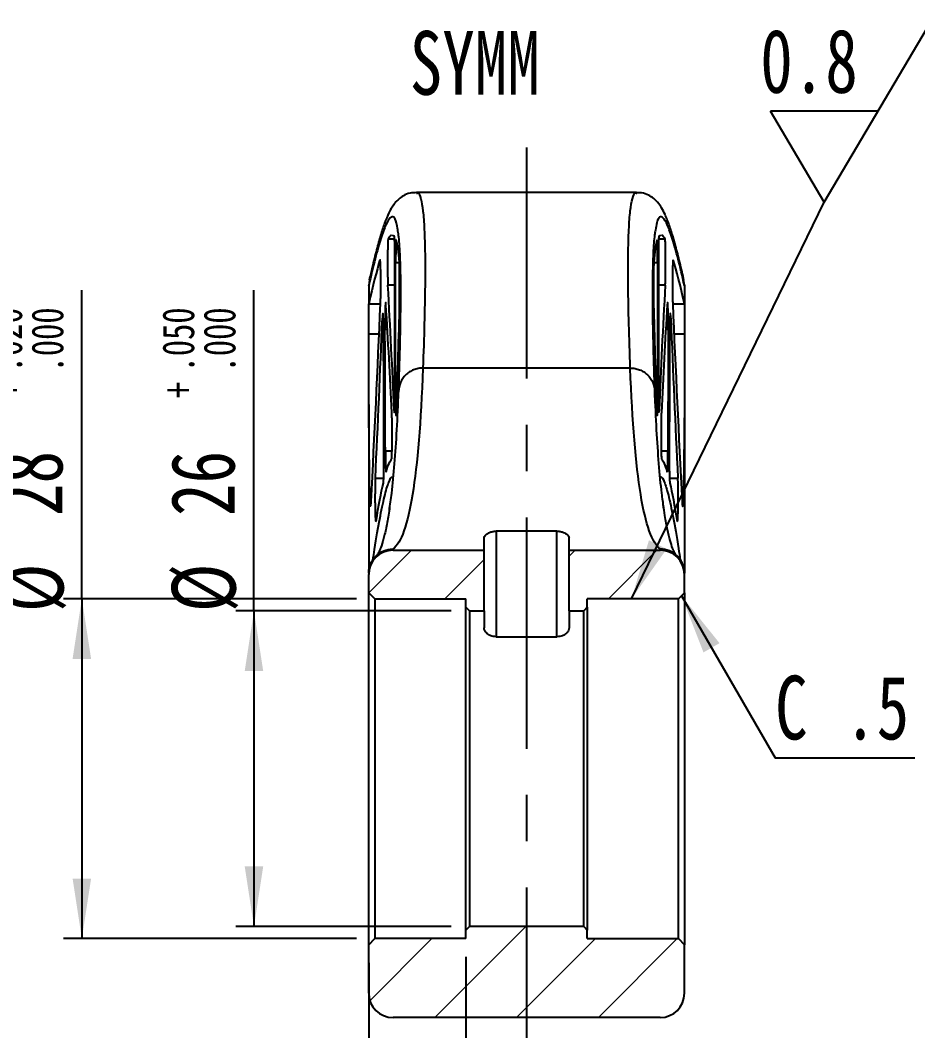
# Model space of a CAD drawing. Header units: millimetres. Extents: x 0 to 420, y -75 to 415.
# Drawn here: x 301.9 to 351.2, y 121.9 to 177.4 of the extents above; entities that cross this region are included whole.
import ezdxf

# ---------------------------------------------------------------- set-up
doc = ezdxf.new("R2010")
doc.units = ezdxf.units.MM
doc.linetypes.add('CENTERX2', pattern=[20.32, 12.7, -2.54, 2.54, -2.54])
for name, color, linetype in [('가는실선', 7, 'Continuous'), ('절단면', 230, 'Continuous'), ('중심선', 1, 'CENTERX2'), ('치수선', 104, 'Continuous')]:
    doc.layers.add(name, color=color, linetype=linetype)
doc.styles.add('SLDTEXTSTYLE0', font='TXT', dxfattribs={"width": 0.75})
doc.dimstyles.new('SLDDIMSTYLE3', dxfattribs={"dimtxt": 3.5, "dimasz": 3.302, "dimexe": 0, "dimexo": 0.0625, "dimgap": 0.875, "dimtad": 1, "dimdec": 3, "dimlfac": 1.5, "dimrnd": 1e-09, "dimzin": 12, "dimdsep": 46, "dimtxsty": 'SLDTEXTSTYLE0', "dimsah": 1, "dimcen": 0.09, "dimadec": 0, "dimazin": 3, "dimtfac": 1, "dimtdec": 3, "dimtmove": 0, "dimatfit": 0, "dimfxl": 1, "dimfrac": 2, "dimtolj": 1, "dimtzin": 12, "dimarcsym": 0})
doc.dimstyles.new('SLDDIMSTYLE6', dxfattribs={"dimtxt": 0.18, "dimasz": 3.302, "dimexe": 0, "dimexo": 0.0625, "dimgap": 0, "dimtad": 0, "dimtih": 1, "dimtoh": 1, "dimdec": 0, "dimrnd": 1e-09, "dimzin": 0, "dimdsep": 46, "dimtxsty": 'Standard', "dimsah": 1, "dimcen": 0.09, "dimadec": 0, "dimazin": 0, "dimtfac": 3.302, "dimtdec": 0, "dimtofl": 0, "dimtmove": 0, "dimatfit": 3, "dimfxl": 1, "dimfrac": 2, "dimtolj": 1, "dimtzin": 0, "dimarcsym": 0})
doc.dimstyles.new('SLDDIMSTYLE7', dxfattribs={"dimtxt": 3.5, "dimasz": 3.302, "dimexe": 0, "dimexo": 0.0625, "dimgap": 0.875, "dimtad": 1, "dimdec": 3, "dimlfac": 1.5, "dimrnd": 1e-09, "dimzin": 12, "dimdsep": 46, "dimtxsty": 'SLDTEXTSTYLE0', "dimsah": 1, "dimcen": 0.09, "dimadec": 0, "dimazin": 3, "dimtol": 1, "dimtp": 0.02, "dimtfac": 1, "dimtdec": 3, "dimtofl": 0, "dimtmove": 0, "dimatfit": 3, "dimfxl": 1, "dimfrac": 2, "dimtolj": 1, "dimtzin": 4, "dimarcsym": 0})
doc.dimstyles.new('SLDDIMSTYLE8', dxfattribs={"dimtxt": 3.5, "dimasz": 3.302, "dimexe": 0, "dimexo": 0.0625, "dimgap": 0.875, "dimtad": 1, "dimdec": 3, "dimlfac": 1.5, "dimrnd": 1e-09, "dimzin": 12, "dimdsep": 46, "dimtxsty": 'SLDTEXTSTYLE0', "dimsah": 1, "dimcen": 0.09, "dimadec": 0, "dimazin": 3, "dimtol": 1, "dimtp": 0.05, "dimtfac": 1, "dimtdec": 3, "dimtofl": 0, "dimtmove": 0, "dimatfit": 3, "dimfxl": 1, "dimfrac": 2, "dimtolj": 1, "dimtzin": 4, "dimarcsym": 0})

# ---------------------------------------------------------------- blocks, each defined once
blk = doc.blocks.new('_D_23')
at = {"layer": '치수선', "transparency": 16777216}
for p, q in [((321.059, 125.628), (321.059, 113.502)), ((326.392, 125.961), (326.392, 113.502)), ((321.059, 114.502), (314.709, 114.502)), ((321.059, 114.502), (326.392, 114.502)), ((326.392, 114.502), (332.742, 114.502))]:
    blk.add_line(p, q, dxfattribs=at)
for points in [[(321.059, 114.502), (317.757, 115.01), (317.757, 113.994)], [(326.392, 114.502), (329.694, 113.994), (329.694, 115.01)]]:
    blk.add_solid(points, dxfattribs=at)
at = {"layer": '치수선', "transparency": 16777216, "insert": (322.609, 119.014), "char_height": 3.5, "attachment_point": 1, "style": 'SLDTEXTSTYLE0'}
blk.add_mtext('8', dxfattribs=at)
blk = doc.blocks.new('_D_24')
at = {"layer": '치수선', "transparency": 16777216}
for p, q in [((305.309, 145.628), (305.309, 162.581)), ((320.392, 145.628), (304.309, 145.628)), ((305.309, 145.628), (305.309, 126.961)), ((320.392, 126.961), (304.309, 126.961))]:
    blk.add_line(p, q, dxfattribs=at)
for points in [[(305.309, 145.628), (304.801, 142.326), (305.817, 142.326)], [(305.309, 126.961), (305.817, 130.263), (304.801, 130.263)]]:
    blk.add_solid(points, dxfattribs=at)
at = {"layer": '치수선', "transparency": 16777216, "attachment_point": 1, "rotation": 90, "style": 'SLDTEXTSTYLE0'}
for s, insert, char_height in [('.020', (300.277, 158.055), 1.75), ('.000', (302.54, 158.055), 1.75), ('+', (300.277, 156.64), 1.75), ('28', (300.743, 150.175), 3.5), ('%%c', (300.797, 144.897), 3.5)]:
    blk.add_mtext(s, dxfattribs=dict(at, insert=insert, char_height=char_height))
blk = doc.blocks.new('_D_25')
at = {"layer": '치수선', "transparency": 16777216}
for p, q in [((314.758, 144.961), (314.758, 162.581)), ((325.592, 144.961), (313.758, 144.961)), ((314.758, 144.961), (314.758, 127.628)), ((325.592, 127.628), (313.758, 127.628))]:
    blk.add_line(p, q, dxfattribs=at)
for points in [[(314.758, 144.961), (314.25, 141.659), (315.266, 141.659)], [(314.758, 127.628), (315.266, 130.93), (314.25, 130.93)]]:
    blk.add_solid(points, dxfattribs=at)
at = {"layer": '치수선', "transparency": 16777216, "attachment_point": 1, "rotation": 90, "style": 'SLDTEXTSTYLE0'}
for s, insert, char_height in [('.050', (309.726, 158.055), 1.75), ('.000', (311.989, 158.055), 1.75), ('+', (309.726, 156.64), 1.75), ('26', (310.193, 150.175), 3.5), ('%%c', (310.246, 144.897), 3.5)]:
    blk.add_mtext(s, dxfattribs=dict(at, insert=insert, char_height=char_height))
blk = doc.blocks.new('SW_CHAMFER_DIMENSION_0')
at = {"layer": '치수선', "color": 0}
for p, q in [((-5.141, 8.904), (0, 0)), ((0, 0), (7.671, 0))]:
    blk.add_line(p, q, dxfattribs=at)
blk.add_solid([(-5.141, 8.904), (-3.93, 5.791), (-3.05, 6.299)], dxfattribs=at)
at = {"layer": '치수선', "color": 0, "char_height": 3.5, "attachment_point": 1, "style": 'SLDTEXTSTYLE0'}
for s, insert in [('C', (0, 4.512)), ('.5', (3.792, 4.512))]:
    blk.add_mtext(s, dxfattribs=dict(at, insert=insert))
blk = doc.blocks.new('SW_SFSYMBOL_0')
at = {"layer": '가는실선', "color": 0}
for p, q in [((0, 0), (5.899, 9.999)), ((0, 0), (-2.949, 5)), ((2.949, 5), (-2.949, 5))]:
    blk.add_line(p, q, dxfattribs=at)
at = {"layer": '가는실선', "color": 0, "insert": (-3.515, 9.511), "char_height": 3.5, "attachment_point": 1, "style": 'SLDTEXTSTYLE0'}
blk.add_mtext('0.8', dxfattribs=at)

msp = doc.modelspace()

# ---------------------------------------------------------------- hatches: boundary and pattern name
at = {"layer": '절단면', "linetype": 'Continuous', "lineweight": 18}
h = msp.add_hatch(dxfattribs=at)
h.set_pattern_fill('ANSI31', color=256, angle=3e-322, style=0)
edge = h.paths.add_edge_path(flags=0)
edge.add_line((321.058516, 146.961279), (321.058516, 145.961279))
edge.add_line((321.058516, 145.961279), (321.391849, 145.627945))
edge.add_line((321.391849, 145.627945), (326.391849, 145.627945))
edge.add_line((326.391849, 145.627945), (326.391849, 145.161279))
edge.add_line((326.391849, 145.161279), (326.591849, 144.961279))
edge.add_line((326.591849, 144.961279), (327.391849, 144.961279))
edge.add_line((327.391849, 144.961279), (327.391849, 148.294612))
edge.add_line((327.391849, 148.294612), (322.391849, 148.294612))
edge.add_arc((322.391849, 146.961279), 1.333333, 90, 180)
h = msp.add_hatch(dxfattribs=at)
h.set_pattern_fill('ANSI31', color=256, angle=3e-322, style=0)
edge = h.paths.add_edge_path(flags=0)
edge.add_line((338.058516, 145.627945), (338.391849, 145.961279))
edge.add_line((338.391849, 145.961279), (338.391849, 146.961279))
edge.add_arc((337.058516, 146.961279), 1.333333, 0, 90)
edge.add_line((337.058516, 148.294612), (332.058516, 148.294612))
edge.add_line((332.058516, 148.294612), (332.058516, 144.961279))
edge.add_line((332.058516, 144.961279), (332.858516, 144.961279))
edge.add_line((332.858516, 144.961279), (333.058516, 145.161279))
edge.add_line((333.058516, 145.161279), (333.058516, 145.627945))
edge.add_line((333.058516, 145.627945), (338.058516, 145.627945))
h = msp.add_hatch(dxfattribs=at)
h.set_pattern_fill('ANSI31', color=256, angle=3e-322, style=0)
edge = h.paths.add_edge_path(flags=0)
edge.add_arc((337.058516, 123.961279), 1.333333, 270, 360)
edge.add_line((338.391849, 123.961279), (338.391849, 126.627945))
edge.add_line((338.391849, 126.627945), (338.058516, 126.961279))
edge.add_line((338.058516, 126.961279), (333.058516, 126.961279))
edge.add_line((333.058516, 126.961279), (333.058516, 127.427945))
edge.add_line((333.058516, 127.427945), (332.858516, 127.627945))
edge.add_line((332.858516, 127.627945), (326.591849, 127.627945))
edge.add_line((326.591849, 127.627945), (326.391849, 127.427945))
edge.add_line((326.391849, 127.427945), (326.391849, 126.961279))
edge.add_line((326.391849, 126.961279), (321.391849, 126.961279))
edge.add_line((321.391849, 126.961279), (321.058516, 126.627945))
edge.add_line((321.058516, 126.627945), (321.058516, 123.961279))
edge.add_arc((322.391849, 123.961279), 1.333333, 180, 270)
edge.add_line((322.391849, 122.627945), (337.058516, 122.627945))

# ---------------------------------------------------------------- linework, layer by layer
at = {"color": 7, "linetype": 'Continuous', "lineweight": 25}
for p, q in [((323.679163, 167.893028), (323.68464, 167.894176)), ((335.765593, 167.93755), (323.68464, 167.93755)), ((335.765593, 167.895348), (335.770793, 167.894327)), ((322.124864, 165.394945), (322.477193, 165.394945)), ((322.467914, 165.534663), (322.353062, 165.578711)), ((336.972951, 165.394945), (337.325501, 165.394945)), ((337.097314, 165.578607), (336.982451, 165.534663)), ((322.746157, 164.072956), (322.535707, 164.072956)), ((336.914658, 164.072956), (336.704223, 164.072956)), ((321.106765, 163.117237), (321.058516, 162.838462)), ((321.058516, 162.829011), (321.058516, 161.822774)), ((322.489937, 162.844683), (322.112485, 162.844683)), ((337.33788, 162.844683), (336.960428, 162.844683)), ((338.391849, 162.838462), (338.343464, 163.118022)), ((338.391849, 162.829011), (338.391849, 161.822774)), ((321.058516, 161.81984), (321.058516, 161.822774)), ((321.058516, 160.151711), (321.058516, 161.81984)), ((321.058516, 161.81984), (321.70294, 161.81984)), ((322.81747, 161.899229), (322.817155, 161.900834)), ((336.633201, 161.915895), (336.632895, 161.899229)), ((337.747425, 161.81984), (338.391849, 161.81984)), ((338.391849, 161.81984), (338.391849, 161.822774)), ((338.391849, 161.81984), (338.391849, 160.151711)), ((322.08406, 160.416163), (321.949678, 160.416163)), ((337.500687, 160.416163), (337.366305, 160.416163)), ((321.058516, 156.300937), (321.058516, 160.151711)), ((321.630575, 160.151711), (321.058516, 160.151711)), ((338.391849, 160.151711), (337.81979, 160.151711)), ((338.391849, 160.151711), (338.391849, 156.300937)), ((335.416157, 158.294612), (324.034208, 158.294612)), ((322.53069, 157.074288), (322.612642, 157.074288)), ((336.837723, 157.074288), (336.919675, 157.074288)), ((321.058516, 156.300937), (321.058516, 147.028403)), ((338.391849, 156.300937), (338.391849, 147.028403)), ((321.970963, 153.756191), (322.336751, 153.756191)), ((337.113607, 153.756191), (337.479402, 153.756191)), ((321.420915, 152.250152), (321.879303, 152.250152)), ((322.007636, 152.580163), (322.011148, 152.579379)), ((337.439217, 152.579379), (337.442705, 152.588599)), ((337.570318, 152.250152), (338.02945, 152.250152)), ((321.10972, 151.681736), (321.228043, 151.681736)), ((338.222322, 151.681736), (338.340645, 151.681736)), ((321.449536, 149.870026), (321.459364, 149.880027)), ((337.991001, 149.880027), (338.000829, 149.869092)), ((331.391849, 149.338406), (328.058516, 149.338406)), ((328.058516, 149.338406), (328.058516, 143.541886)), ((331.391849, 143.541886), (331.391849, 149.338406)), ((327.391849, 148.294612), (327.391849, 148.955164)), ((332.058516, 148.294612), (332.058516, 148.955164)), ((322.391849, 148.360285), (322.391849, 148.294612)), ((322.391849, 148.294612), (327.391849, 148.294612)), ((327.391849, 144.961279), (327.391849, 148.294612)), ((332.058516, 148.294612), (337.058516, 148.294612)), ((332.058516, 144.961279), (332.058516, 148.294612)), ((337.058516, 148.294612), (337.058516, 148.360285)), ((321.058516, 145.961279), (321.058516, 146.961279)), ((338.391849, 145.961279), (338.391849, 146.961279)), ((321.391849, 145.627945), (321.058516, 145.961279)), ((321.058516, 126.627945), (321.058516, 145.961279)), ((338.391849, 145.961279), (338.058516, 145.627945)), ((338.391849, 145.961279), (338.391849, 126.627945)), ((321.391849, 145.627945), (321.391849, 126.961279)), ((321.391849, 145.627945), (326.391849, 145.627945)), ((326.391849, 145.161279), (326.391849, 145.627945)), ((338.058516, 145.627945), (333.058516, 145.627945)), ((333.058516, 145.161279), (333.058516, 145.627945)), ((338.058516, 126.961279), (338.058516, 145.627945)), ((326.391849, 127.427945), (326.391849, 145.161279)), ((326.591849, 144.961279), (326.391849, 145.161279)), ((326.591849, 144.961279), (326.591849, 127.627945)), ((326.591849, 144.961279), (327.391849, 144.961279)), ((327.391849, 144.961279), (327.391849, 144.031399)), ((332.058516, 144.961279), (332.858516, 144.961279)), ((332.058516, 144.961279), (332.058516, 144.031399)), ((333.058516, 145.161279), (332.858516, 144.961279)), ((332.858516, 127.627945), (332.858516, 144.961279)), ((333.058516, 145.161279), (333.058516, 127.427945)), ((328.058516, 143.541886), (331.391849, 143.541886)), ((326.391849, 127.427945), (326.591849, 127.627945)), ((326.391849, 126.961279), (326.391849, 127.427945)), ((332.858516, 127.627945), (326.591849, 127.627945)), ((332.858516, 127.627945), (333.058516, 127.427945)), ((333.058516, 126.961279), (333.058516, 127.427945)), ((321.058516, 126.627945), (321.391849, 126.961279)), ((321.058516, 123.961279), (321.058516, 126.627945)), ((326.391849, 126.961279), (321.391849, 126.961279)), ((333.058516, 126.961279), (338.058516, 126.961279)), ((338.058516, 126.961279), (338.391849, 126.627945)), ((338.391849, 123.961279), (338.391849, 126.627945)), ((337.058516, 122.627945), (322.391849, 122.627945))]:
    msp.add_line(p, q, dxfattribs=at)
for centre, start, end in [((322.391849, 146.961279), 90, 180), ((337.058516, 146.961279), 0, 90), ((322.391849, 123.961279), 180, 270), ((337.058516, 123.961279), 270, 0)]:
    msp.add_arc(centre, 1.333333, start, end, dxfattribs=at)
for centre, major_axis, ratio, start_param, end_param in [((-1843.847504, 1018.937901), (0, 49110.227036), 0.044118441, 4.694839674, 4.694982461), ((-1843.847504, 958.435749), (0, 49110.227036), 0.044118441, 4.696070648, 4.696213176), ((2503.297869, 958.435749), (0, 49110.227036), 0.044118441, 1.586972131, 1.58711466), ((2503.297869, 1018.937901), (0, 49110.227036), 0.044118441, 1.588202846, 1.588345633), ((-1843.847504, 138.211912), (2166.666667, 0), 0.445171218, 0.018414506, 0.025541201), ((2503.297869, 138.211912), (2166.666667, 0), 0.445171218, 3.116051453, 3.123178148), ((-1843.847504, 214.116774), (2166.666667, 0), 0.752048131, 6.244423013, 6.251099798), ((-1843.847504, 135.292944), (2166.666667, 0), 0.445171218, 0.021307442, 0.027469089), ((-1843.847504, 167.818251), (2166.666667, 0), 0.359154963, 6.267689875, 6.275082752), ((2503.297869, 167.818251), (2166.666667, 0), 0.359154963, 3.149695208, 3.157088086), ((2503.297869, 135.292944), (2166.666667, 0), 0.445171218, 3.114123565, 3.120285211), ((2503.297869, 214.116774), (2166.666667, 0), 0.752048131, 3.173678163, 3.180354948), ((-1843.847504, 210.780161), (2166.666667, 0), 0.752048131, 6.247257204, 6.252648937), ((2503.297869, 210.780161), (2166.666667, 0), 0.752048131, 3.172129024, 3.177520757), ((-1843.847504, -380.469479), (0, 19094.101887), 0.113473086, 4.740371202, 4.740720138), ((2503.297869, -380.469479), (0, 19094.101887), 0.113473086, 1.542465169, 1.542814105), ((-1843.847504, -404.120725), (0, 19094.101887), 0.113473086, 4.74159462, 4.741943571), ((-1843.847504, 164.98481), (2166.666667, 0), 0.359154963, 6.272740499, 6.276962962), ((2503.297869, 164.98481), (2166.666667, 0), 0.359154963, 3.147814998, 3.152263083), ((2503.297869, -404.120725), (0, 19094.101887), 0.113473086, 1.541241736, 1.541590687), ((-1843.847504, -159.156862), (0, 7826.62359), 0.276832869, 4.75211497, 4.752705634), ((2503.297869, -159.156862), (0, 7826.62359), 0.276832869, 1.530479673, 1.531070337)]:
    msp.add_ellipse(centre, major_axis=major_axis, ratio=ratio, start_param=start_param, end_param=end_param, dxfattribs=at)
for points, knots in [([(323.676178, 167.930838), (323.556151, 167.926153), (323.278575, 167.915318), (322.945133, 167.753949), (322.68172, 167.562227), (322.481775, 167.346765), (322.308139, 167.098691), (322.124253, 166.753328), (321.930475, 166.275506), (321.714267, 165.614866), (321.487317, 164.800175), (321.281033, 163.98233), (321.140831, 163.356031), (321.088106, 163.120498)], [0, 0, 0, 0, 0.030812742, 0.07125832, 0.113907037, 0.163763167, 0.227703676, 0.317949637, 0.465056909, 0.614370062, 0.757405007, 0.908767012, 1, 1, 1, 1]), ([(323.68464, 167.894176), (323.71074, 167.905196), (323.804447, 167.94476), (323.92278, 167.637137), (324.040468, 166.981929), (324.116118, 165.96057), (324.154448, 164.594814), (324.153413, 162.863698), (324.117072, 160.799369), (324.061826, 159.129427), (324.034208, 158.294612)], [0, 0, 0, 0, 0.052831257, 0.189676358, 0.323816389, 0.458005212, 0.592145254, 0.728079891, 0.864065283, 1, 1, 1, 1]), ([(335.416157, 158.294612), (335.388792, 159.121047), (335.334051, 160.774219), (335.297488, 162.822596), (335.295468, 164.559961), (335.333165, 165.943946), (335.409761, 166.984494), (335.528407, 167.640261), (335.647154, 167.943682), (335.739579, 167.905964), (335.765593, 167.895348)], [0, 0, 0, 0, 0.134514015, 0.269077131, 0.40359107, 0.539914374, 0.676288884, 0.812612176, 0.947255778, 1, 1, 1, 1]), ([(338.36222, 163.121298), (338.328517, 163.273932), (338.209375, 163.813495), (338.019225, 164.582295), (337.788986, 165.436849), (337.564084, 166.151497), (337.361071, 166.677339), (337.162118, 167.068574), (336.968297, 167.3516), (336.731029, 167.596829), (336.444292, 167.787466), (336.109226, 167.93289), (335.861792, 167.925807), (335.770888, 167.923204)], [0, 0, 0, 0, 0.057700118, 0.203970796, 0.351430592, 0.501624241, 0.658506375, 0.762517305, 0.843342172, 0.893433806, 0.937100418, 0.976891498, 1, 1, 1, 1]), ([(322.649498, 165.884222), (322.629265, 166.018579), (322.572585, 166.394953), (322.4356, 166.623381), (322.242508, 166.602527), (322.007636, 166.213091), (321.732086, 165.461519), (321.419069, 164.371647), (321.178685, 163.343158), (321.058516, 162.829011)], [0, 0, 0, 0, 0.0841578604, 0.2357502736, 0.3873986742, 0.538991158, 0.6926413219, 0.846349678, 1, 1, 1, 1]), ([(338.391849, 162.829011), (338.27356, 163.33542), (338.036937, 164.348424), (337.728028, 165.429557), (337.452922, 166.190006), (337.215986, 166.595215), (337.01937, 166.629369), (336.878203, 166.397021), (336.818943, 166.008562), (336.796721, 165.862896)], [0, 0, 0, 0, 0.150392789, 0.300840562, 0.451233202, 0.603654406, 0.75613304, 0.90855417, 1, 1, 1, 1]), ([(322.124864, 165.394945), (322.121061, 165.388681), (322.117374, 165.357896), (322.110241, 165.247338), (322.106989, 165.170533), (322.101142, 164.974288), (322.0987, 164.859922), (322.094819, 164.599848), (322.093476, 164.460586), (322.092016, 164.165641), (322.091934, 164.016959), (322.093067, 163.71998), (322.094257, 163.578435), (322.097847, 163.31247), (322.10017, 163.193841), (322.105791, 162.988444), (322.108977, 162.905825), (322.112485, 162.844683)], [0, 0, 0, 0, 0.125, 0.125, 0.25, 0.25, 0.375, 0.375, 0.5, 0.5, 0.625, 0.625, 0.75, 0.75, 0.875, 0.875, 1, 1, 1, 1]), ([(322.490935, 164.142947), (322.491003, 164.232033), (322.490917, 164.320002), (322.490445, 164.493798), (322.490054, 164.580559), (322.488985, 164.746459), (322.488314, 164.825503), (322.486694, 164.975824), (322.485739, 165.047238), (322.482573, 165.240225), (322.479973, 165.345636), (322.474275, 165.489846), (322.471124, 165.530378), (322.467914, 165.534663)], [0, 0, 0, 0, 0.125, 0.125, 0.25, 0.25, 0.375, 0.375, 0.5, 0.5, 0.75, 0.75, 1, 1, 1, 1]), ([(322.700901, 157.012835), (322.728198, 157.832711), (322.782802, 159.472762), (322.8193, 161.504967), (322.822026, 163.234513), (322.783179, 164.595819), (322.726374, 165.487075), (322.667668, 165.790357), (322.649498, 165.884222)], [0, 0, 0, 0, 0.182417976, 0.364902254, 0.547320118, 0.732181256, 0.917111537, 1, 1, 1, 1]), ([(336.796721, 165.862896), (336.780992, 165.782289), (336.725031, 165.495513), (336.669598, 164.639022), (336.628982, 163.296436), (336.630252, 161.567763), (336.666395, 159.511276), (336.721778, 157.845544), (336.749464, 157.012835)], [0, 0, 0, 0, 0.07199977, 0.256151406, 0.440235625, 0.626800323, 0.813435181, 1, 1, 1, 1]), ([(336.982451, 165.534663), (336.980846, 165.532521), (336.979277, 165.521564), (336.976209, 165.48274), (336.974693, 165.454412), (336.971826, 165.382028), (336.970476, 165.338279), (336.967938, 165.235748), (336.966748, 165.17654), (336.96358, 164.983678), (336.961917, 164.829492), (336.959788, 164.499721), (336.959293, 164.321119), (336.95943, 164.142947)], [0, 0, 0, 0, 0.125, 0.125, 0.25, 0.25, 0.375, 0.375, 0.5, 0.5, 0.75, 0.75, 1, 1, 1, 1]), ([(337.33788, 162.844683), (337.341388, 162.905825), (337.344555, 162.987842), (337.350191, 163.193587), (337.352506, 163.311742), (337.356105, 163.578033), (337.357293, 163.719237), (337.358431, 164.016423), (337.358351, 164.164981), (337.356894, 164.459974), (337.355552, 164.59934), (337.351676, 164.85932), (337.34923, 164.973957), (337.343393, 165.17004), (337.34013, 165.247163), (337.333013, 165.357615), (337.329304, 165.388681), (337.325501, 165.394945)], [0, 0, 0, 0, 0.125, 0.125, 0.25, 0.25, 0.375, 0.375, 0.5, 0.5, 0.625, 0.625, 0.75, 0.75, 0.875, 0.875, 1, 1, 1, 1]), ([(322.557806, 165.346093), (322.556438, 165.350174), (322.555081, 165.345538), (322.55239, 165.319548), (322.551041, 165.297822), (322.548447, 165.238346), (322.547205, 165.200921), (322.544833, 165.11083), (322.543699, 165.057666), (322.540617, 164.881607), (322.53891, 164.737398), (322.536532, 164.422601), (322.535833, 164.249118), (322.535707, 164.072956)], [0, 0, 0, 0, 0.125, 0.125, 0.25, 0.25, 0.375, 0.375, 0.5, 0.5, 0.75, 0.75, 1, 1, 1, 1]), ([(336.914658, 164.072956), (336.914595, 164.161037), (336.914393, 164.247262), (336.913724, 164.416155), (336.913249, 164.499688), (336.912055, 164.658158), (336.91134, 164.732907), (336.909683, 164.873513), (336.908731, 164.939605), (336.905651, 165.1158), (336.903216, 165.208436), (336.898061, 165.326923), (336.895295, 165.354254), (336.892559, 165.346093)], [0, 0, 0, 0, 0.125, 0.125, 0.25, 0.25, 0.375, 0.375, 0.5, 0.5, 0.75, 0.75, 1, 1, 1, 1]), ([(321.703988, 161.844408), (321.707544, 161.946283), (321.714654, 162.150035), (321.720414, 162.573517), (321.721659, 163.026366), (321.717989, 163.467917), (321.709868, 163.847491), (321.698146, 164.11603), (321.686891, 164.23918), (321.680069, 164.234938), (321.678107, 164.233718)], [0, 0, 0, 0, 0.135084827, 0.270171586, 0.405213535, 0.540222523, 0.675241526, 0.810309391, 0.945444763, 1, 1, 1, 1]), ([(322.748041, 161.513162), (322.749189, 161.564056), (322.750223, 161.636856), (322.752077, 161.826229), (322.752846, 161.937632), (322.754081, 162.193426), (322.754514, 162.331047), (322.755019, 162.624701), (322.755078, 162.77321), (322.754809, 163.071957), (322.754488, 163.214791), (322.75347, 163.485314), (322.752797, 163.606523), (322.75112, 163.818675), (322.750154, 163.904706), (322.747975, 164.034866), (322.746809, 164.076151), (322.745576, 164.092987)], [0, 0, 0, 0, 0.125, 0.125, 0.25, 0.25, 0.375, 0.375, 0.5, 0.5, 0.625, 0.625, 0.75, 0.75, 0.875, 0.875, 1, 1, 1, 1]), ([(336.704789, 164.092987), (336.703556, 164.076151), (336.702396, 164.03515), (336.700212, 163.904862), (336.699249, 163.81912), (336.69757, 163.6068), (336.696897, 163.485831), (336.695878, 163.2152), (336.695557, 163.072462), (336.695287, 162.77373), (336.695346, 162.625129), (336.695849, 162.331624), (336.696283, 162.193741), (336.697515, 161.938189), (336.698286, 161.826425), (336.700137, 161.637299), (336.701176, 161.564056), (336.702324, 161.513162)], [0, 0, 0, 0, 0.125, 0.125, 0.25, 0.25, 0.375, 0.375, 0.5, 0.5, 0.625, 0.625, 0.75, 0.75, 0.875, 0.875, 1, 1, 1, 1]), ([(337.77229, 164.227023), (337.768946, 164.226634), (337.760718, 164.225677), (337.748615, 164.051688), (337.737782, 163.749308), (337.730856, 163.34686), (337.728551, 162.896254), (337.731165, 162.448937), (337.737549, 162.084048), (337.743774, 161.915058), (337.746377, 161.844408)], [0, 0, 0, 0, 0.092582812, 0.227764762, 0.362922139, 0.498017142, 0.633046447, 0.768034403, 0.903022393, 1, 1, 1, 1]), ([(321.977425, 161.856331), (321.973108, 161.815786), (321.969078, 161.748884), (321.963581, 161.611194), (321.961885, 161.560102), (321.958759, 161.447855), (321.957318, 161.386099), (321.954777, 161.25484), (321.953684, 161.185976), (321.951849, 161.041916), (321.951102, 160.965911), (321.949471, 160.734792), (321.949167, 160.575238), (321.949678, 160.416163)], [0, 0, 0, 0, 0.25, 0.25, 0.375, 0.375, 0.5, 0.5, 0.625, 0.625, 0.75, 0.75, 1, 1, 1, 1]), ([(322.001784, 161.784583), (321.997853, 161.841678), (321.992978, 161.912484), (321.987837, 161.890325), (321.986842, 161.886034)], [0, 0, 0, 0, 0.80636915, 1, 1, 1, 1]), ([(337.463546, 161.899249), (337.463514, 161.899443), (337.459385, 161.924496), (337.45414, 161.866658), (337.449468, 161.797673), (337.448581, 161.784583)], [0, 0, 0, 0, 0.006257315, 0.811427181, 1, 1, 1, 1]), ([(337.500687, 160.416163), (337.50117, 160.566547), (337.500935, 160.71552), (337.499027, 161.010628), (337.497409, 161.148454), (337.492856, 161.404627), (337.49005, 161.51577), (337.483392, 161.704157), (337.479729, 161.776105), (337.475738, 161.825813)], [0, 0, 0, 0, 0.25, 0.25, 0.5, 0.5, 0.75, 0.75, 1, 1, 1, 1]), ([(321.824249, 161.263746), (321.821498, 161.242614), (321.818857, 161.212447), (321.813786, 161.134764), (321.81134, 161.086789), (321.809065, 161.030783)], [0, 0, 0, 0, 0.5, 0.5, 1, 1, 1, 1]), ([(321.872968, 160.115498), (321.872036, 160.262624), (321.870171, 160.556875), (321.862069, 160.929641), (321.851035, 161.184478), (321.840824, 161.305575), (321.834865, 161.286609), (321.833416, 161.281997)], [0, 0, 0, 0, 0.231349262, 0.462696447, 0.694100146, 0.925603991, 1, 1, 1, 1]), ([(337.616947, 161.292409), (337.61655, 161.294401), (337.611681, 161.318871), (337.602253, 161.223311), (337.590561, 161.002605), (337.581886, 160.649389), (337.578281, 160.33182), (337.577537, 160.149719), (337.577397, 160.115498)], [0, 0, 0, 0, 0.02052431, 0.25207342, 0.483614279, 0.715085558, 0.946457383, 1, 1, 1, 1]), ([(336.673146, 160.142804), (336.672233, 160.193471), (336.671301, 160.245243), (336.67041, 160.220212), (336.670391, 160.219677)], [0, 0, 0, 0, 0.9786321692, 1, 1, 1, 1]), ([(324.034115, 158.294612), (323.923942, 155.328726), (323.73538, 153.01495), (323.188938, 149.691552), (322.833095, 148.694204), (322.391849, 148.360285)], [0, 0, 0, 0, 0.5, 0.5, 1, 1, 1, 1]), ([(324.034115, 158.294612), (323.94591, 158.294853), (323.859182, 158.286758), (323.688556, 158.254577), (323.603773, 158.230095), (323.442135, 158.166029), (323.365478, 158.126764), (323.220419, 158.033893), (323.151763, 157.979803), (322.967235, 157.802479), (322.867961, 157.659409), (322.735327, 157.350664), (322.700401, 157.180085), (322.700901, 157.012835)], [0, 0, 0, 0, 0.125, 0.125, 0.25, 0.25, 0.375, 0.375, 0.5, 0.5, 0.75, 0.75, 1, 1, 1, 1]), ([(335.416249, 158.294612), (335.504455, 158.294853), (335.591183, 158.286758), (335.761809, 158.254577), (335.846592, 158.230095), (336.00823, 158.166029), (336.084887, 158.126764), (336.229946, 158.033893), (336.298602, 157.979803), (336.48313, 157.802479), (336.582404, 157.659409), (336.715038, 157.350664), (336.749964, 157.180085), (336.749464, 157.012835)], [0, 0, 0, 0, 0.125, 0.125, 0.25, 0.25, 0.375, 0.375, 0.5, 0.5, 0.75, 0.75, 1, 1, 1, 1]), ([(337.058516, 148.360285), (336.61727, 148.694204), (336.261423, 149.691554), (335.714975, 153.01503), (335.526423, 155.328726), (335.416249, 158.294612)], [0, 0, 0, 0, 0.5, 0.5, 1, 1, 1, 1]), ([(322.451821, 155.972392), (322.453656, 155.928038), (322.455545, 155.896641), (322.459424, 155.858875), (322.461424, 155.852931), (322.465313, 155.867407), (322.467252, 155.887875), (322.470957, 155.954026), (322.472705, 155.999007), (322.475997, 156.112909), (322.477509, 156.181093), (322.480176, 156.334884), (322.481358, 156.422365), (322.484244, 156.70101), (322.485359, 156.913771), (322.485528, 157.131711)], [0, 0, 0, 0, 0.125, 0.125, 0.25, 0.25, 0.375, 0.375, 0.5, 0.5, 0.625, 0.625, 0.75, 0.75, 1, 1, 1, 1]), ([(322.53069, 157.074288), (322.530581, 156.923063), (322.530885, 156.774994), (322.53231, 156.485178), (322.533393, 156.351596), (322.536285, 156.10709), (322.538013, 156.003053), (322.542016, 155.831412), (322.544178, 155.768642), (322.546496, 155.728921)], [0, 0, 0, 0, 0.25, 0.25, 0.5, 0.5, 0.75, 0.75, 1, 1, 1, 1]), ([(336.905174, 155.754135), (336.907341, 155.800805), (336.909346, 155.867734), (336.91302, 156.041789), (336.914609, 156.145357), (336.918539, 156.50041), (336.919882, 156.786489), (336.919675, 157.074288)], [0, 0, 0, 0, 0.25, 0.25, 0.5, 0.5, 1, 1, 1, 1]), ([(336.964837, 157.131711), (336.965211, 156.982697), (336.965959, 156.684668), (336.970312, 156.294568), (336.976559, 156.012374), (336.983041, 155.863305), (336.987205, 155.872763), (336.98864, 155.876023)], [0, 0, 0, 0, 0.22093062, 0.441860651, 0.662807338, 0.883787335, 1, 1, 1, 1]), ([(322.190651, 150.480081), (322.235194, 150.786883), (322.343932, 151.535834), (322.481273, 153.014202), (322.610403, 154.854766), (322.670735, 156.293478), (322.700901, 157.012835)], [0, 0, 0, 0, 0.18746308, 0.457627619, 0.728813801, 1, 1, 1, 1]), ([(336.749464, 157.012835), (336.779563, 156.294468), (336.839762, 154.857736), (336.969153, 153.016564), (337.100181, 151.592501), (337.201796, 150.88989), (337.238948, 150.633006)], [0, 0, 0, 0, 0.279149085, 0.558298154, 0.83850739, 1, 1, 1, 1]), ([(322.316225, 153.292008), (322.319486, 153.294685), (322.322654, 153.322615), (322.32871, 153.428058), (322.331475, 153.503458), (322.336399, 153.697043), (322.338461, 153.811402), (322.341725, 154.071195), (322.342865, 154.21158), (322.344126, 154.508133), (322.344225, 154.658646), (322.343353, 154.958333), (322.342399, 155.101911), (322.339485, 155.370762), (322.337577, 155.491145), (322.332928, 155.698656), (322.330294, 155.781507), (322.32734, 155.843219)], [0, 0, 0, 0, 0.125, 0.125, 0.25, 0.25, 0.375, 0.375, 0.5, 0.5, 0.625, 0.625, 0.75, 0.75, 0.875, 0.875, 1, 1, 1, 1]), ([(322.552031, 155.694807), (322.552529, 155.690751), (322.55493, 155.671194), (322.557228, 155.721106), (322.55905, 155.760667)], [0, 0, 0, 0, 0.207385135, 1, 1, 1, 1]), ([(336.891315, 155.760667), (336.893589, 155.709993), (336.895913, 155.658219), (336.898292, 155.683254), (336.898343, 155.683787)], [0, 0, 0, 0, 0.978728623, 1, 1, 1, 1]), ([(337.123025, 155.843219), (337.120071, 155.781507), (337.11743, 155.698511), (337.112768, 155.4901), (337.110874, 155.370452), (337.107955, 155.100675), (337.107009, 154.957907), (337.106139, 154.657347), (337.106239, 154.507631), (337.107508, 154.210369), (337.108644, 154.070679), (337.111919, 153.810407), (337.113974, 153.696588), (337.11891, 153.502778), (337.121667, 153.427738), (337.127734, 153.322313), (337.13088, 153.294684), (337.13414, 153.292008)], [0, 0, 0, 0, 0.125, 0.125, 0.25, 0.25, 0.375, 0.375, 0.5, 0.5, 0.625, 0.625, 0.75, 0.75, 0.875, 0.875, 1, 1, 1, 1]), ([(321.970963, 153.756191), (321.971441, 153.605779), (321.972602, 153.462433), (321.976282, 153.189885), (321.978698, 153.068356), (321.984664, 152.854808), (321.988047, 152.768791), (321.995595, 152.638278), (321.999549, 152.59745), (322.003677, 152.581047)], [0, 0, 0, 0, 0.25, 0.25, 0.5, 0.5, 0.75, 0.75, 1, 1, 1, 1]), ([(337.451466, 152.611756), (337.455109, 152.644306), (337.458538, 152.695864), (337.464964, 152.836417), (337.467858, 152.923647), (337.475318, 153.227735), (337.478541, 153.485186), (337.479402, 153.756191)], [0, 0, 0, 0, 0.25, 0.25, 0.5, 0.5, 1, 1, 1, 1]), ([(321.861202, 151.98298), (321.863771, 151.994235), (321.866259, 152.013682), (321.871084, 152.068289), (321.873444, 152.103939), (321.877878, 152.189559), (321.879945, 152.239119), (321.883782, 152.351579), (321.885562, 152.415107), (321.888677, 152.550599), (321.890032, 152.623002), (321.892332, 152.777286), (321.893261, 152.858548), (321.895318, 153.106435), (321.895752, 153.282337), (321.895178, 153.455463)], [0, 0, 0, 0, 0.125, 0.125, 0.25, 0.25, 0.375, 0.375, 0.5, 0.5, 0.625, 0.625, 0.75, 0.75, 1, 1, 1, 1]), ([(337.555187, 153.455463), (337.5549, 153.368901), (337.554863, 153.282816), (337.555269, 153.111561), (337.555721, 153.025505), (337.557097, 152.859084), (337.558012, 152.779089), (337.560292, 152.625451), (337.561673, 152.551368), (337.564784, 152.415807), (337.566523, 152.353546), (337.570374, 152.240257), (337.572473, 152.189909), (337.579076, 152.062157), (337.584026, 152.005489), (337.589163, 151.98298)], [0, 0, 0, 0, 0.125, 0.125, 0.25, 0.25, 0.375, 0.375, 0.5, 0.5, 0.625, 0.625, 0.75, 0.75, 1, 1, 1, 1]), ([(321.288403, 147.748489), (321.31749, 147.945766), (321.452975, 148.864687), (321.667075, 150.057021), (321.930757, 151.329069), (322.15919, 152.068337), (322.316919, 152.3813), (322.385662, 152.282077), (322.400999, 152.25994)], [0, 0, 0, 0, 0.059145076, 0.275499705, 0.491696357, 0.713839986, 0.936155123, 1, 1, 1, 1]), ([(321.420915, 152.250152), (321.417112, 152.17058), (321.413812, 152.077556), (321.408211, 151.865096), (321.405991, 151.747947), (321.402866, 151.500577), (321.401963, 151.369508), (321.401577, 151.108368), (321.402095, 150.975156), (321.404474, 150.722448), (321.406369, 150.599169), (321.411299, 150.376373), (321.414387, 150.274104), (321.421437, 150.100249), (321.425414, 150.027903), (321.433979, 149.918061), (321.438458, 149.881455), (321.443134, 149.863511)], [0, 0, 0, 0, 0.125, 0.125, 0.25, 0.25, 0.375, 0.375, 0.5, 0.5, 0.625, 0.625, 0.75, 0.75, 0.875, 0.875, 1, 1, 1, 1]), ([(337.048998, 152.264574), (337.062895, 152.284909), (337.128695, 152.381191), (337.279883, 152.093163), (337.504037, 151.392018), (337.768015, 150.139681), (337.988715, 148.91991), (338.129705, 147.964425), (338.161426, 147.749456)], [0, 0, 0, 0, 0.0579589666, 0.2744251248, 0.4907331202, 0.7129949371, 0.9354282613, 1, 1, 1, 1]), ([(338.006913, 149.862322), (338.011606, 149.879431), (338.016106, 149.915348), (338.024719, 150.024105), (338.02872, 150.09604), (338.035823, 150.269422), (338.038936, 150.371574), (338.043914, 150.594452), (338.045832, 150.717886), (338.048247, 150.971103), (338.048781, 151.104683), (338.048418, 151.366578), (338.047521, 151.498153), (338.044403, 151.746306), (338.042178, 151.864023), (338.03657, 152.077051), (338.033264, 152.170348), (338.02945, 152.250152)], [0, 0, 0, 0, 0.125, 0.125, 0.25, 0.25, 0.375, 0.375, 0.5, 0.5, 0.625, 0.625, 0.75, 0.75, 0.875, 0.875, 1, 1, 1, 1]), ([(321.10972, 151.681736), (321.110924, 151.572321), (321.112648, 151.469063), (321.117099, 151.274462), (321.119843, 151.183391), (321.126049, 151.023688), (321.129598, 150.952797), (321.137191, 150.837065), (321.141225, 150.791762), (321.145502, 150.759428)], [0, 0, 0, 0, 0.25, 0.25, 0.5, 0.5, 0.75, 0.75, 1, 1, 1, 1]), ([(338.258724, 150.971849), (338.262104, 150.906292), (338.265728, 150.852628), (338.273448, 150.768265), (338.277569, 150.73786), (338.285862, 150.703891), (338.290138, 150.699759), (338.298591, 150.718038), (338.302725, 150.739984), (338.310803, 150.809617), (338.314674, 150.856993), (338.321825, 150.973125), (338.32518, 151.043377), (338.333971, 151.278276), (338.33833, 151.47141), (338.340645, 151.681736)], [0, 0, 0, 0, 0.125, 0.125, 0.25, 0.25, 0.375, 0.375, 0.5, 0.5, 0.625, 0.625, 0.75, 0.75, 1, 1, 1, 1]), ([(321.160451, 150.713373), (321.161281, 150.710424), (321.167922, 150.686822), (321.179209, 150.772926), (321.187877, 150.911618), (321.191641, 150.971849)], [0, 0, 0, 0, 0.0747235, 0.59817859, 1, 1, 1, 1]), ([(322.207104, 150.651924), (322.161793, 150.360405), (322.06869, 149.761387), (321.914495, 149.060442), (321.762648, 148.532998), (321.635179, 148.203315), (321.540814, 148.032695), (321.532727, 148.023452), (321.529266, 148.019496)], [0, 0, 0, 0, 0.187777226, 0.385846844, 0.57762997, 0.739639168, 0.888582697, 1, 1, 1, 1]), ([(337.915517, 148.024993), (337.917744, 148.02237), (337.924589, 148.014308), (337.848372, 148.133727), (337.738868, 148.392492), (337.601033, 148.815447), (337.455978, 149.41224), (337.326701, 150.072605), (337.253434, 150.595411), (337.224062, 150.804999)], [0, 0, 0, 0, 0.066355449, 0.203990494, 0.354128812, 0.517580942, 0.69263148, 0.876779038, 1, 1, 1, 1]), ([(327.391849, 148.955164), (327.391849, 149.013869), (327.421836, 149.076157), (327.527934, 149.174561), (327.572933, 149.208201), (327.674483, 149.259507), (327.713525, 149.276778), (327.794473, 149.30247), (327.824891, 149.311034), (327.88603, 149.323359), (327.908908, 149.327406), (327.953138, 149.332859), (327.969754, 149.334597), (328.00944, 149.337384), (328.033186, 149.338406), (328.058516, 149.338406)], [0, 0, 0, 0, 0.5, 0.5, 0.75, 0.75, 0.875, 0.875, 0.9375, 0.9375, 0.96875, 0.96875, 0.984375, 0.984375, 1, 1, 1, 1]), ([(331.391849, 149.338406), (331.417596, 149.338406), (331.441465, 149.337362), (331.481678, 149.334505), (331.498163, 149.33276), (331.542945, 149.327186), (331.565625, 149.323126), (331.626565, 149.310758), (331.65711, 149.302121), (331.737803, 149.276394), (331.776576, 149.25919), (331.877746, 149.207974), (331.92277, 149.174291), (332.028589, 149.076012), (332.058516, 149.013857), (332.058516, 148.955164)], [0, 0, 0, 0, 0.015625, 0.015625, 0.03125, 0.03125, 0.0625, 0.0625, 0.125, 0.125, 0.25, 0.25, 0.5, 0.5, 1, 1, 1, 1]), ([(321.058516, 147.028403), (321.058516, 147.116411), (321.067152, 147.202943), (321.100989, 147.373176), (321.126601, 147.457758), (321.193468, 147.619051), (321.234387, 147.695546), (321.331058, 147.840308), (321.387327, 147.908847), (321.5717, 148.093119), (321.720318, 148.192328), (322.040928, 148.325167), (322.218275, 148.360392), (322.391849, 148.360285)], [0, 0, 0, 0, 0.125, 0.125, 0.25, 0.25, 0.375, 0.375, 0.5, 0.5, 0.75, 0.75, 1, 1, 1, 1]), ([(338.391849, 147.028403), (338.391849, 147.116411), (338.383213, 147.202943), (338.349376, 147.373176), (338.323764, 147.457758), (338.256897, 147.619051), (338.215978, 147.695546), (338.119307, 147.840308), (338.063038, 147.908847), (337.878665, 148.093119), (337.730047, 148.192328), (337.409437, 148.325167), (337.23209, 148.360392), (337.058516, 148.360285)], [0, 0, 0, 0, 0.125, 0.125, 0.25, 0.25, 0.375, 0.375, 0.5, 0.5, 0.75, 0.75, 1, 1, 1, 1]), ([(328.058516, 143.541886), (327.947904, 143.541886), (327.841641, 143.563501), (327.663921, 143.632725), (327.593489, 143.67882), (327.48683, 143.776663), (327.450246, 143.828297), (327.402559, 143.931442), (327.391849, 143.982046), (327.391849, 144.031399)], [0, 0, 0, 0, 0.25, 0.25, 0.5, 0.5, 0.75, 0.75, 1, 1, 1, 1]), ([(332.058516, 144.031399), (332.058516, 143.982052), (332.047786, 143.93169), (332.000873, 143.829644), (331.963915, 143.777151), (331.857692, 143.679431), (331.787511, 143.63328), (331.609606, 143.563706), (331.502554, 143.541886), (331.391849, 143.541886)], [0, 0, 0, 0, 0.25, 0.25, 0.5, 0.5, 0.75, 0.75, 1, 1, 1, 1])]:
    msp.add_open_spline(points, degree=3, knots=knots, dxfattribs=at)
for points in [[(322.310926, 165.594871), (322.253724, 165.571614), (322.191702, 165.505022), (322.124864, 165.394945)], [(337.325501, 165.394945), (337.258736, 165.504901), (337.196776, 165.571468), (337.139626, 165.594795)], [(322.745576, 164.092987), (322.702292, 164.683933), (322.639803, 165.101524), (322.557806, 165.346093)], [(336.892559, 165.346093), (336.810562, 165.101524), (336.748072, 164.683933), (336.704789, 164.092987)], [(321.673502, 164.235815), (321.489511, 163.630585), (321.284295, 162.826093), (321.058516, 161.822774)], [(338.391849, 161.822774), (338.16607, 162.826093), (337.960853, 163.630585), (337.776863, 164.235815)], [(321.058516, 162.829011), (321.058516, 162.832173), (321.058516, 162.835349), (321.058516, 162.838462)], [(338.391849, 162.838462), (338.391849, 162.835349), (338.391849, 162.832173), (338.391849, 162.829011)], [(337.6413, 161.030783), (337.637602, 161.121808), (337.63356, 161.19022), (337.629177, 161.236027)], [(322.777949, 160.179094), (322.777703, 160.168818), (322.77746, 160.156722), (322.777219, 160.142804)], [(324.034208, 158.294612), (324.034177, 158.294612), (324.034146, 158.294612), (324.034115, 158.294612)], [(335.416249, 158.294612), (335.416219, 158.294612), (335.416188, 158.294612), (335.416157, 158.294612)], [(336.992495, 155.874182), (336.994581, 155.892613), (336.996598, 155.92535), (336.998544, 155.972392)], [(322.011148, 152.579379), (322.124581, 152.98083), (322.226327, 153.218217), (322.316225, 153.292009)], [(337.13414, 153.292009), (337.224038, 153.218217), (337.325784, 152.98083), (337.439217, 152.579379)], [(321.459364, 149.880027), (321.60403, 150.742775), (321.738133, 151.443742), (321.861202, 151.98298)], [(337.589163, 151.98298), (337.712232, 151.443742), (337.846335, 150.742775), (337.991001, 149.880027)]]:
    msp.add_open_spline(points, degree=3, dxfattribs=at)
at = {"layer": '중심선'}
msp.add_line((329.725101, 170.414527), (329.725101, 121.15325), dxfattribs=at)

# ---------------------------------------------------------------- block references
at = {"layer": '가는실선'}
msp.add_blockref('SW_SFSYMBOL_0', (346.066198, 167.398009), dxfattribs=at)
at = {"layer": '치수선'}
msp.add_blockref('SW_CHAMFER_DIMENSION_0', (343.365998, 136.890457), dxfattribs=at)

# ---------------------------------------------------------------- texts
at = {"layer": '치수선', "insert": (323.309952, 176.804335), "char_height": 3.5, "attachment_point": 1, "style": 'SLDTEXTSTYLE0'}
msp.add_mtext('SYMM', dxfattribs=at)

# ---------------------------------------------------------------- dimensions: what is measured, and where the dimension line sits
at = {"layer": '치수선'}
for base, p1, p2, dimstyle, picture, middle in [((305.308554, 126.961279), (321.391849, 145.627945), (321.391849, 126.961279), 'SLDDIMSTYLE7', '_D_24', (305.308554, 153.738769)), ((314.757857, 127.627945), (326.591849, 144.961279), (326.591849, 127.627945), 'SLDDIMSTYLE8', '_D_25', (314.757857, 153.738769))]:
    dim = msp.add_linear_dim(base=base, p1=p1, p2=p2, angle=90, text='%%c<>', dimstyle=dimstyle, dxfattribs=at)
    dim.commit()
    dim.dimension.update_dxf_attribs({"geometry": picture, "text_midpoint": middle, "dimtype": 160})
dim = msp.add_linear_dim(base=(326.391849, 114.502291), p1=(321.058516, 126.627945), p2=(326.391849, 126.961279), dimstyle='SLDDIMSTYLE3', dxfattribs=at)
dim.commit()
dim.dimension.update_dxf_attribs({"geometry": '_D_23', "text_midpoint": (323.901707, 114.502291), "dimtype": 160})

# ---------------------------------------------------------------- leaders
at = {"layer": '가는실선'}
msp.add_leader([(335.485169, 145.627945), (346.066198, 167.398009)], dimstyle='SLDDIMSTYLE6', dxfattribs=at)

doc.saveas('drawing.dxf')
